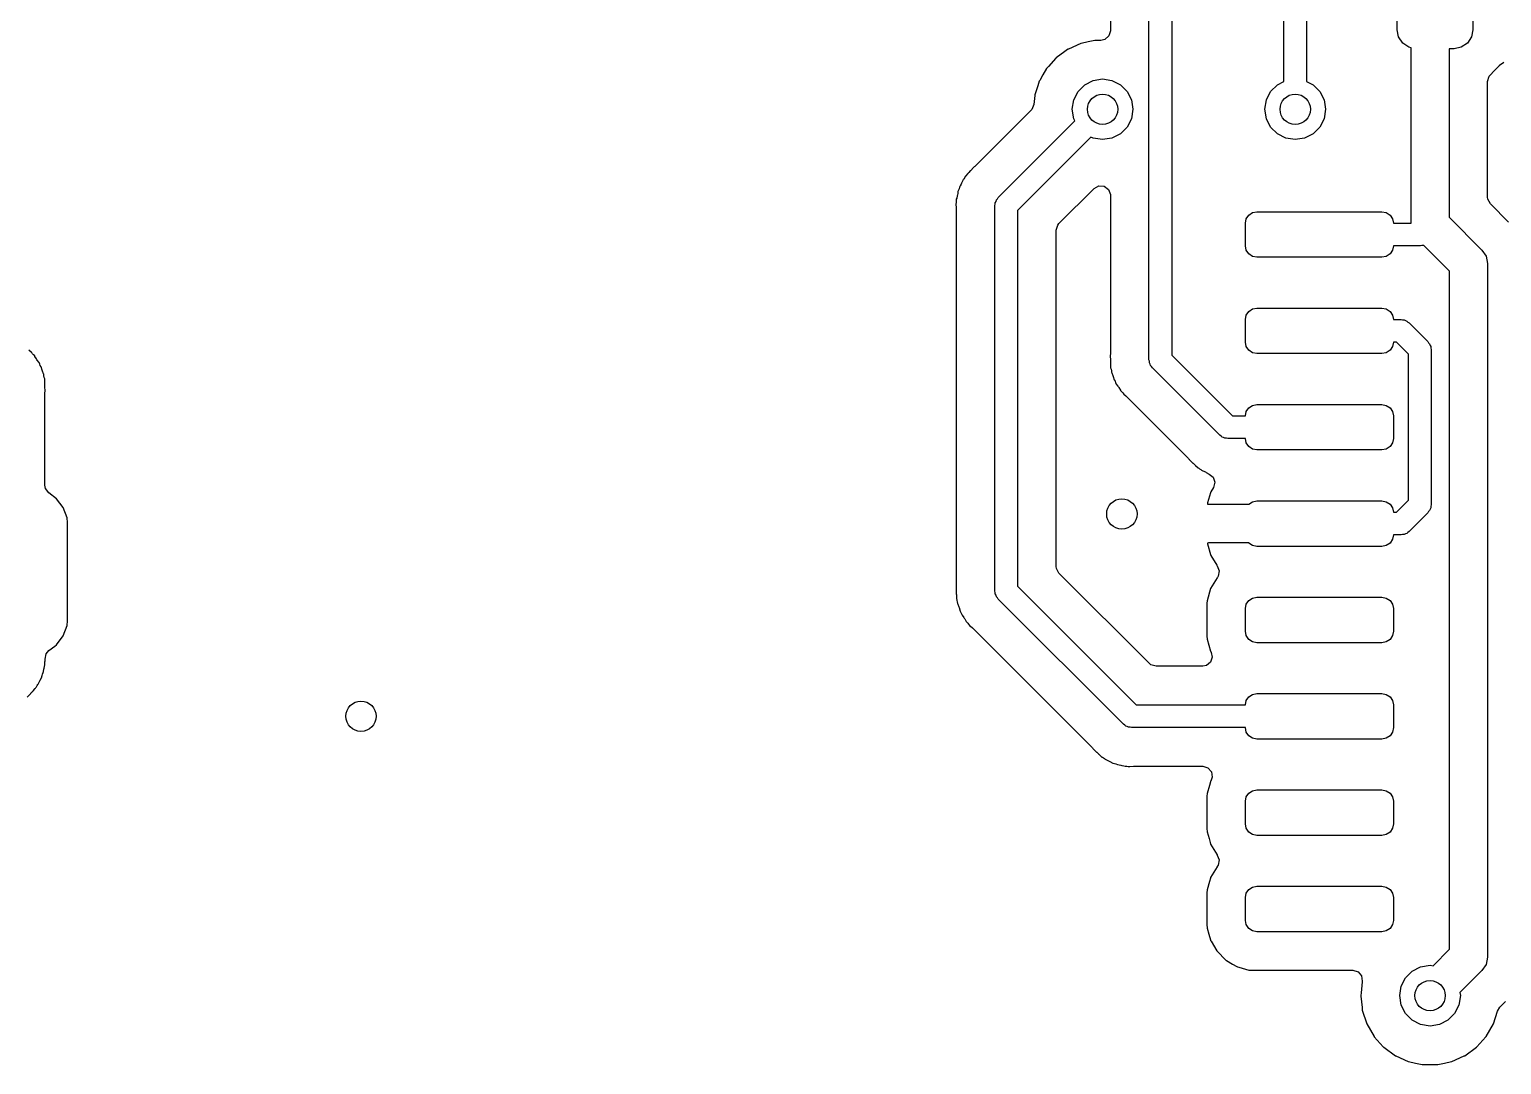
# Model space of a CAD drawing. Extents: x 51 to 243, y -135 to -54.
# Drawn here: x 113.1 to 132.51, y -104.29 to -90.64 of the extents above; entities that cross this region are included whole.
import ezdxf

# ---------------------------------------------------------------- set-up
doc = ezdxf.new("R2010")
doc.units = 0
doc.layers.add('BLACK', color=7, linetype='CONTINUOUS')

msp = doc.modelspace()

# ---------------------------------------------------------------- linework, layer by layer
at = {"layer": 'BLACK', "linetype": 'CONTINUOUS'}
for p, q in [((129.644, -91.327), (129.644, -88.3604)), ((129.944, -88.4226), (129.944, -91.327)), ((128.166, -89.662), (128.166, -94.9339)), ((127.866, -94.996), (127.866, -89.7241)), ((131.138, -90.645), (131.138, -89.695)), ((132.138, -90.0236), (132.138, -90.645)), ((127.357, -90.2688), (127.357, -90.6595)), ((131.157, -90.7407), (131.138, -90.645)), ((132.138, -90.645), (132.119, -90.7407)), ((126.966, -90.8279), (126.803, -90.9002)), ((126.972, -90.8252), (126.966, -90.8279)), ((126.966, -90.8279), (126.966, -90.8279)), ((127.065, -90.8054), (126.972, -90.8252)), ((127.152, -90.7869), (127.065, -90.8054)), ((127.159, -90.7855), (127.152, -90.7869)), ((127.152, -90.7869), (127.152, -90.7869)), ((127.231, -90.7855), (127.159, -90.7855)), ((127.284, -90.7741), (127.231, -90.7855)), ((127.337, -90.7276), (127.284, -90.7741)), ((127.357, -90.6595), (127.337, -90.7276)), ((131.211, -90.8218), (131.157, -90.7407)), ((131.292, -90.876), (131.211, -90.8218)), ((132.065, -90.8218), (131.984, -90.876)), ((132.119, -90.7407), (132.065, -90.8218)), ((126.638, -91.02), (126.541, -91.1282)), ((126.643, -91.0151), (126.638, -91.02)), ((126.638, -91.02), (126.638, -91.02)), ((126.757, -90.932), (126.643, -91.0151)), ((126.792, -90.9068), (126.757, -90.932)), ((126.797, -90.9029), (126.792, -90.9068)), ((126.792, -90.9068), (126.792, -90.9068)), ((126.803, -90.9002), (126.797, -90.9029)), ((126.803, -90.9002), (126.803, -90.9002)), ((131.322, -90.8819), (131.292, -90.876)), ((131.322, -93.195), (131.322, -90.8819)), ((131.888, -90.895), (131.822, -90.895)), ((131.822, -90.895), (131.822, -93.1144)), ((131.984, -90.876), (131.888, -90.895)), ((126.515, -91.1571), (126.468, -91.2379)), ((126.541, -91.1282), (126.515, -91.1571)), ((132.367, -91.2385), (132.413, -91.1927)), ((132.413, -91.1927), (132.487, -91.1183)), ((132.487, -91.1183), (132.49, -91.1138)), ((132.49, -91.1138), (132.547, -91.0732)), ((126.399, -91.3849), (126.37, -91.4758)), ((126.419, -91.3224), (126.399, -91.3849)), ((126.425, -91.313), (126.419, -91.3224)), ((126.468, -91.2379), (126.425, -91.313)), ((126.93, -91.4589), (127.019, -91.3704)), ((127.019, -91.3704), (127.13, -91.3136)), ((127.13, -91.3136), (127.254, -91.294)), ((127.254, -91.294), (127.378, -91.3136)), ((127.378, -91.3136), (127.489, -91.3704)), ((127.489, -91.3704), (127.578, -91.4589)), ((129.47, -91.4589), (129.559, -91.3704)), ((129.559, -91.3704), (129.644, -91.327)), ((129.944, -91.327), (130.029, -91.3704)), ((130.029, -91.3704), (130.118, -91.4589)), ((132.331, -91.3275), (132.351, -91.2594)), ((132.331, -92.8516), (132.331, -91.3275)), ((132.351, -91.2594), (132.367, -91.2385)), ((126.36, -91.5106), (126.347, -91.6298)), ((126.37, -91.4758), (126.36, -91.5041)), ((126.36, -91.5041), (126.36, -91.5106)), ((126.36, -91.5106), (126.36, -91.5106)), ((126.854, -91.694), (126.874, -91.5704)), ((126.874, -91.5704), (126.93, -91.4589)), ((127.578, -91.4589), (127.634, -91.5704)), ((127.634, -91.5704), (127.654, -91.694)), ((129.394, -91.694), (129.414, -91.5704)), ((129.414, -91.5704), (129.47, -91.4589)), ((130.118, -91.4589), (130.174, -91.5704)), ((130.174, -91.5704), (130.194, -91.694)), ((126.311, -91.7057), (125.576, -92.4403)), ((126.32, -91.6954), (126.311, -91.7057)), ((126.347, -91.6298), (126.32, -91.6954)), ((126.874, -91.8176), (126.854, -91.694)), ((126.889, -91.8472), (126.874, -91.8176)), ((127.634, -91.8176), (127.578, -91.9291)), ((127.654, -91.694), (127.634, -91.8176)), ((129.414, -91.8176), (129.394, -91.694)), ((129.47, -91.9291), (129.414, -91.8176)), ((130.174, -91.8176), (130.118, -91.9291)), ((130.194, -91.694), (130.174, -91.8176)), ((125.878, -92.8579), (126.889, -91.8472)), ((127.578, -91.9291), (127.489, -92.0176)), ((129.559, -92.0176), (129.47, -91.9291)), ((130.118, -91.9291), (130.029, -92.0176)), ((127.101, -92.0593), (126.134, -93.0261)), ((127.13, -92.0744), (127.101, -92.0593)), ((127.254, -92.094), (127.13, -92.0744)), ((127.378, -92.0744), (127.254, -92.094)), ((127.489, -92.0176), (127.378, -92.0744)), ((129.67, -92.0744), (129.559, -92.0176)), ((129.794, -92.094), (129.67, -92.0744)), ((129.918, -92.0744), (129.794, -92.094)), ((130.029, -92.0176), (129.918, -92.0744)), ((125.437, -92.5927), (125.426, -92.6092)), ((125.443, -92.5808), (125.437, -92.5927)), ((125.447, -92.5739), (125.443, -92.5808)), ((125.443, -92.5808), (125.443, -92.5808)), ((125.479, -92.5402), (125.447, -92.5739)), ((125.486, -92.5312), (125.479, -92.5402)), ((125.489, -92.5277), (125.486, -92.5312)), ((125.51, -92.5071), (125.489, -92.5277)), ((125.512, -92.5043), (125.51, -92.5071)), ((125.555, -92.4584), (125.512, -92.5043)), ((125.561, -92.4526), (125.555, -92.4584)), ((125.568, -92.4483), (125.561, -92.4526)), ((125.576, -92.4403), (125.568, -92.4483)), ((125.347, -92.7788), (125.343, -92.8008)), ((125.355, -92.7591), (125.347, -92.7788)), ((125.362, -92.7404), (125.355, -92.7591)), ((125.367, -92.7197), (125.362, -92.7404)), ((125.375, -92.7042), (125.367, -92.7197)), ((125.389, -92.6792), (125.375, -92.7042)), ((125.394, -92.6685), (125.389, -92.6792)), ((125.41, -92.6334), (125.394, -92.6685)), ((125.413, -92.6261), (125.41, -92.6334)), ((125.41, -92.6334), (125.41, -92.6334)), ((125.419, -92.618), (125.413, -92.6261)), ((125.426, -92.6092), (125.419, -92.618)), ((126.679, -93.1999), (127.142, -92.7369)), ((127.142, -92.7369), (127.205, -92.7028)), ((127.205, -92.7028), (127.276, -92.7079)), ((127.276, -92.7079), (127.332, -92.7504)), ((127.332, -92.7504), (127.357, -92.817)), ((125.324, -92.922), (125.321, -92.9432)), ((125.321, -92.9432), (125.321, -92.951)), ((125.321, -92.951), (125.325, -92.9891)), ((125.325, -92.9023), (125.324, -92.922)), ((125.33, -92.8641), (125.325, -92.8808)), ((125.325, -92.8808), (125.325, -92.9023)), ((125.337, -92.8361), (125.33, -92.8641)), ((125.339, -92.8244), (125.337, -92.8361)), ((125.343, -92.8008), (125.339, -92.8244)), ((125.834, -92.964), (125.839, -92.9449)), ((125.834, -98.044), (125.834, -92.964)), ((125.839, -92.9252), (125.849, -92.9081)), ((125.839, -92.9449), (125.839, -92.9252)), ((125.849, -92.9081), (125.854, -92.889)), ((125.854, -92.889), (125.868, -92.875)), ((125.868, -92.875), (125.878, -92.8579)), ((127.357, -92.817), (127.357, -92.8259)), ((127.357, -92.8259), (127.357, -94.9139)), ((132.333, -92.8784), (132.331, -92.8516)), ((132.367, -92.9407), (132.333, -92.8784)), ((132.607, -93.1805), (132.367, -92.9407)), ((125.325, -92.9891), (125.325, -93.001)), ((125.325, -93.001), (125.325, -97.9619)), ((126.134, -93.0261), (126.134, -97.9819)), ((129.138, -93.195), (129.149, -93.1376)), ((129.149, -93.1376), (129.182, -93.0889)), ((129.182, -93.0889), (129.231, -93.0564)), ((129.231, -93.0564), (129.288, -93.045)), ((129.288, -93.045), (130.938, -93.045)), ((130.938, -93.045), (130.995, -93.0564)), ((130.995, -93.0564), (131.044, -93.0889)), ((131.044, -93.0889), (131.077, -93.1376)), ((131.077, -93.1376), (131.088, -93.195)), ((131.822, -93.1144), (132.257, -93.5492)), ((126.642, -93.2889), (126.663, -93.2208)), ((126.642, -97.719), (126.642, -93.2889)), ((126.663, -93.2208), (126.679, -93.1999)), ((129.138, -93.495), (129.138, -93.195)), ((131.088, -93.195), (131.322, -93.195)), ((129.149, -93.5524), (129.138, -93.495)), ((129.182, -93.6011), (129.149, -93.5524)), ((131.077, -93.5524), (131.044, -93.6011)), ((131.088, -93.495), (131.077, -93.5524)), ((131.445, -93.495), (131.088, -93.495)), ((131.464, -93.4899), (131.445, -93.495)), ((131.484, -93.4899), (131.464, -93.4899)), ((131.488, -93.4875), (131.484, -93.4899)), ((131.83, -93.8296), (131.488, -93.4875)), ((132.257, -93.5492), (132.257, -93.5492)), ((132.257, -93.5492), (132.311, -93.6303)), ((129.231, -93.6336), (129.182, -93.6011)), ((129.288, -93.645), (129.231, -93.6336)), ((130.938, -93.645), (129.288, -93.645)), ((130.995, -93.6336), (130.938, -93.645)), ((131.044, -93.6011), (130.995, -93.6336)), ((132.311, -93.6303), (132.33, -93.726)), ((132.33, -93.726), (132.33, -102.87)), ((131.83, -102.766), (131.83, -93.8296)), ((129.182, -94.3589), (129.231, -94.3264)), ((129.231, -94.3264), (129.288, -94.315)), ((129.288, -94.315), (130.938, -94.315)), ((130.938, -94.315), (130.995, -94.3264)), ((130.995, -94.3264), (131.044, -94.3589)), ((129.138, -94.465), (129.149, -94.4076)), ((129.138, -94.765), (129.138, -94.465)), ((129.149, -94.4076), (129.182, -94.3589)), ((131.044, -94.3589), (131.077, -94.4076)), ((131.077, -94.4076), (131.088, -94.465)), ((131.088, -94.465), (131.191, -94.465)), ((131.191, -94.465), (131.21, -94.4701)), ((131.21, -94.4701), (131.23, -94.4701)), ((131.23, -94.4701), (131.247, -94.48)), ((131.247, -94.48), (131.266, -94.4851)), ((131.266, -94.4851), (131.28, -94.4991)), ((131.28, -94.4991), (131.297, -94.5089)), ((131.297, -94.5089), (131.544, -94.7555)), ((113.132, -94.8981), (113.096, -94.8687)), ((113.139, -94.9082), (113.132, -94.8981)), ((113.144, -94.9155), (113.139, -94.9082)), ((113.157, -94.9305), (113.144, -94.9155)), ((127.357, -94.9139), (127.357, -94.9258)), ((129.149, -94.8224), (129.138, -94.765)), ((129.182, -94.8711), (129.149, -94.8224)), ((129.231, -94.9036), (129.182, -94.8711)), ((129.288, -94.915), (129.231, -94.9036)), ((130.938, -94.915), (129.288, -94.915)), ((130.995, -94.9036), (130.938, -94.915)), ((131.044, -94.8711), (130.995, -94.9036)), ((131.077, -94.8224), (131.044, -94.8711)), ((131.088, -94.765), (131.077, -94.8224)), ((131.129, -94.765), (131.088, -94.765)), ((131.288, -94.9237), (131.129, -94.765)), ((131.288, -96.8463), (131.288, -94.9237)), ((131.544, -94.7555), (131.553, -94.7726)), ((131.553, -94.7726), (131.567, -94.7865)), ((131.567, -94.7865), (131.573, -94.8056)), ((131.573, -94.8056), (131.582, -94.8227)), ((131.582, -94.8227), (131.582, -94.8424)), ((131.582, -94.8424), (131.588, -94.8615)), ((131.588, -94.8615), (131.588, -96.9085)), ((113.172, -94.9457), (113.157, -94.9305)), ((113.176, -94.9525), (113.172, -94.9457)), ((113.196, -94.9855), (113.176, -94.9525)), ((113.176, -94.9525), (113.176, -94.9525)), ((113.202, -94.9954), (113.196, -94.9855)), ((113.23, -95.0327), (113.202, -94.9954)), ((113.238, -95.0527), (113.23, -95.0327)), ((113.246, -95.0704), (113.238, -95.0527)), ((113.257, -95.0889), (113.246, -95.0704)), ((113.27, -95.1333), (113.257, -95.0889)), ((127.357, -94.9258), (127.355, -94.9335)), ((127.355, -94.9335), (127.355, -94.9415)), ((127.355, -94.9415), (127.357, -95.0044)), ((127.357, -95.0044), (127.357, -95.0083)), ((127.357, -95.0083), (127.357, -95.0374)), ((127.357, -95.0374), (127.358, -95.0418)), ((127.358, -95.0418), (127.359, -95.0537)), ((127.359, -95.0537), (127.36, -95.0998)), ((127.36, -95.0998), (127.366, -95.1197)), ((127.871, -95.0151), (127.866, -94.996)), ((127.871, -95.0348), (127.871, -95.0151)), ((127.881, -95.0519), (127.871, -95.0348)), ((127.886, -95.071), (127.881, -95.0519)), ((127.9, -95.085), (127.886, -95.071)), ((127.91, -95.1021), (127.9, -95.085)), ((128.799, -95.9911), (127.91, -95.1021)), ((128.166, -94.9339), (128.967, -95.735)), ((113.274, -95.1445), (113.27, -95.1333)), ((113.288, -95.1801), (113.274, -95.1445)), ((113.291, -95.1874), (113.288, -95.1801)), ((113.288, -95.1801), (113.288, -95.1801)), ((113.292, -95.1953), (113.291, -95.1874)), ((113.294, -95.2087), (113.292, -95.1953)), ((113.292, -95.1953), (113.292, -95.1953)), ((113.298, -95.2281), (113.294, -95.2087)), ((113.304, -95.2487), (113.298, -95.2281)), ((113.305, -95.2838), (113.304, -95.2487)), ((113.305, -95.2948), (113.305, -95.2838)), ((113.306, -95.3067), (113.305, -95.2948)), ((113.306, -95.3111), (113.306, -95.3067)), ((113.306, -95.3402), (113.306, -95.3111)), ((127.366, -95.1197), (127.366, -95.1204)), ((127.366, -95.1204), (127.37, -95.1398)), ((127.37, -95.1398), (127.373, -95.1611)), ((127.373, -95.1611), (127.376, -95.1684)), ((127.376, -95.1684), (127.376, -95.1684)), ((127.376, -95.1684), (127.39, -95.204)), ((127.39, -95.204), (127.394, -95.2152)), ((127.394, -95.2152), (127.407, -95.2596)), ((127.407, -95.2596), (127.418, -95.2781)), ((127.418, -95.2781), (127.426, -95.2958)), ((127.426, -95.2958), (127.434, -95.3158)), ((113.307, -95.3441), (113.306, -95.3402)), ((113.306, -95.4346), (113.307, -95.4227)), ((113.306, -96.6477), (113.306, -95.4346)), ((113.309, -95.415), (113.307, -95.3441)), ((113.307, -95.4227), (113.309, -95.415)), ((113.307, -95.4227), (113.307, -95.4227)), ((127.434, -95.3158), (127.454, -95.3422)), ((127.454, -95.3422), (127.462, -95.3531)), ((127.462, -95.3531), (127.468, -95.363)), ((127.468, -95.363), (127.488, -95.396)), ((127.488, -95.396), (127.488, -95.396)), ((127.488, -95.396), (127.492, -95.4028)), ((127.492, -95.4028), (127.507, -95.418)), ((127.507, -95.418), (127.52, -95.433)), ((127.52, -95.433), (127.532, -95.4504)), ((127.532, -95.4504), (127.559, -95.4722)), ((127.559, -95.4722), (127.568, -95.4798)), ((127.568, -95.4798), (127.577, -95.4878)), ((127.577, -95.4878), (128.381, -96.2926)), ((129.138, -95.735), (129.149, -95.6776)), ((129.149, -95.6776), (129.182, -95.6289)), ((129.182, -95.6289), (129.231, -95.5964)), ((129.231, -95.5964), (129.288, -95.585)), ((129.288, -95.585), (130.938, -95.585)), ((130.938, -95.585), (130.995, -95.5964)), ((130.995, -95.5964), (131.044, -95.6289)), ((131.044, -95.6289), (131.077, -95.6776)), ((131.077, -95.6776), (131.088, -95.735)), ((128.967, -95.735), (129.138, -95.735)), ((131.088, -95.735), (131.088, -96.035)), ((128.816, -96.0009), (128.799, -95.9911)), ((128.83, -96.0149), (128.816, -96.0009)), ((128.849, -96.02), (128.83, -96.0149)), ((128.866, -96.0299), (128.849, -96.02)), ((128.886, -96.0299), (128.866, -96.0299)), ((128.905, -96.035), (128.886, -96.0299)), ((129.138, -96.035), (128.905, -96.035)), ((129.149, -96.0924), (129.138, -96.035)), ((131.088, -96.035), (131.077, -96.0924)), ((129.182, -96.1411), (129.149, -96.0924)), ((129.231, -96.1736), (129.182, -96.1411)), ((129.288, -96.185), (129.231, -96.1736)), ((130.938, -96.185), (129.288, -96.185)), ((130.995, -96.1736), (130.938, -96.185)), ((131.044, -96.1411), (130.995, -96.1736)), ((131.077, -96.0924), (131.044, -96.1411)), ((128.381, -96.2926), (128.389, -96.3014)), ((128.389, -96.3014), (128.394, -96.3081)), ((128.394, -96.3081), (128.399, -96.3135)), ((128.399, -96.3135), (128.399, -96.3135)), ((128.399, -96.3135), (128.445, -96.3566)), ((128.445, -96.3566), (128.448, -96.3594)), ((128.448, -96.3594), (128.469, -96.3799)), ((128.469, -96.3799), (128.472, -96.3826)), ((128.472, -96.3826), (128.481, -96.3904)), ((128.481, -96.3904), (128.515, -96.422)), ((128.515, -96.422), (128.522, -96.4258)), ((128.522, -96.4258), (128.522, -96.4258)), ((128.522, -96.4258), (128.534, -96.4323)), ((128.534, -96.4323), (128.55, -96.4432)), ((128.55, -96.4432), (128.559, -96.4498)), ((128.559, -96.4498), (128.567, -96.4563)), ((128.567, -96.4563), (128.574, -96.4595)), ((128.574, -96.4595), (128.574, -96.4595)), ((128.574, -96.4595), (128.61, -96.4747)), ((128.61, -96.4747), (128.62, -96.4799)), ((113.314, -96.6917), (113.306, -96.6477)), ((128.62, -96.4799), (128.661, -96.5021)), ((128.661, -96.5021), (128.66, -96.5032)), ((128.66, -96.5032), (128.71, -96.542)), ((128.71, -96.542), (128.733, -96.609)), ((128.733, -96.609), (128.716, -96.6797)), ((113.357, -96.7486), (113.314, -96.6917)), ((113.461, -96.8267), (113.357, -96.7486)), ((113.549, -96.9433), (113.461, -96.8267)), ((128.677, -96.7492), (128.638, -96.8836)), ((128.683, -96.7348), (128.677, -96.7492)), ((128.716, -96.6797), (128.683, -96.7348)), ((129.231, -96.8664), (129.288, -96.855)), ((129.288, -96.855), (130.938, -96.855)), ((130.938, -96.855), (130.995, -96.8664)), ((131.129, -97.005), (131.288, -96.8463)), ((113.6, -97.0797), (113.549, -96.9433)), ((128.638, -96.8836), (128.638, -96.8977)), ((128.638, -96.8977), (128.645, -96.901)), ((128.645, -96.901), (129.181, -96.901)), ((129.181, -96.901), (129.182, -96.8989)), ((129.182, -96.8989), (129.231, -96.8664)), ((130.995, -96.8664), (131.044, -96.8989)), ((131.044, -96.8989), (131.077, -96.9476)), ((131.077, -96.9476), (131.088, -97.005)), ((131.088, -97.005), (131.129, -97.005)), ((131.544, -97.0145), (131.297, -97.2611)), ((131.553, -96.9974), (131.544, -97.0145)), ((131.567, -96.9835), (131.553, -96.9974)), ((131.573, -96.9644), (131.567, -96.9835)), ((131.582, -96.9473), (131.573, -96.9644)), ((131.588, -96.9085), (131.582, -96.9276)), ((131.582, -96.9276), (131.582, -96.9473)), ((113.606, -97.1419), (113.6, -97.0797)), ((113.606, -98.4381), (113.606, -97.1419)), ((128.638, -97.413), (128.636, -97.4209)), ((128.636, -97.4209), (128.677, -97.5608)), ((128.651, -97.409), (128.638, -97.413)), ((129.181, -97.409), (128.651, -97.409)), ((129.182, -97.4111), (129.181, -97.409)), ((129.231, -97.4436), (129.182, -97.4111)), ((129.288, -97.455), (129.231, -97.4436)), ((130.995, -97.4436), (130.938, -97.455)), ((131.044, -97.4111), (130.995, -97.4436)), ((131.077, -97.3624), (131.044, -97.4111)), ((131.088, -97.305), (131.077, -97.3624)), ((131.191, -97.305), (131.088, -97.305)), ((131.21, -97.2999), (131.191, -97.305)), ((131.23, -97.2999), (131.21, -97.2999)), ((131.247, -97.29), (131.23, -97.2999)), ((131.266, -97.2849), (131.247, -97.29)), ((131.28, -97.2709), (131.266, -97.2849)), ((131.297, -97.2611), (131.28, -97.2709)), ((128.677, -97.5608), (128.683, -97.5752)), ((128.683, -97.5752), (128.76, -97.7047)), ((130.938, -97.455), (129.288, -97.455)), ((126.645, -97.7458), (126.642, -97.719)), ((126.679, -97.8081), (126.645, -97.7458)), ((127.871, -98.9996), (126.679, -97.8081)), ((128.76, -97.7047), (128.766, -97.7124)), ((128.766, -97.7124), (128.792, -97.7784)), ((128.792, -97.7784), (128.778, -97.8481)), ((125.325, -97.9738), (125.323, -97.9815)), ((125.323, -97.9815), (125.323, -97.9895)), ((125.323, -97.9895), (125.325, -98.0524)), ((125.325, -97.9619), (125.325, -97.9738)), ((126.134, -97.9819), (127.697, -99.545)), ((128.679, -98.0114), (128.632, -98.1712)), ((128.764, -97.8682), (128.679, -98.0114)), ((128.768, -97.8642), (128.764, -97.8682)), ((128.778, -97.8481), (128.768, -97.8642)), ((125.325, -98.0524), (125.325, -98.0563)), ((125.325, -98.0563), (125.325, -98.0854)), ((125.325, -98.0854), (125.326, -98.0898)), ((125.326, -98.0898), (125.327, -98.1017)), ((125.327, -98.1017), (125.328, -98.1478)), ((125.328, -98.1478), (125.331, -98.1554)), ((125.331, -98.1554), (125.331, -98.1554)), ((125.331, -98.1554), (125.334, -98.1684)), ((125.334, -98.1684), (125.338, -98.1878)), ((125.338, -98.1878), (125.341, -98.2091)), ((125.341, -98.2091), (125.344, -98.2164)), ((125.344, -98.2164), (125.344, -98.2164)), ((125.344, -98.2164), (125.358, -98.252)), ((125.839, -98.0631), (125.834, -98.044)), ((125.839, -98.0828), (125.839, -98.0631)), ((125.849, -98.0999), (125.839, -98.0828)), ((125.854, -98.119), (125.849, -98.0999)), ((125.868, -98.133), (125.854, -98.119)), ((125.878, -98.1501), (125.868, -98.133)), ((127.529, -99.8011), (125.878, -98.1501)), ((128.632, -98.1776), (128.63, -98.2012)), ((128.63, -98.2012), (128.63, -98.2085)), ((128.63, -98.2085), (128.63, -98.6415)), ((128.632, -98.1712), (128.632, -98.1776)), ((128.632, -98.1776), (128.632, -98.1776)), ((129.138, -98.275), (129.149, -98.2176)), ((129.149, -98.2176), (129.182, -98.1689)), ((129.182, -98.1689), (129.231, -98.1364)), ((129.231, -98.1364), (129.288, -98.125)), ((129.288, -98.125), (130.938, -98.125)), ((130.938, -98.125), (130.995, -98.1364)), ((130.995, -98.1364), (131.044, -98.1689)), ((131.044, -98.1689), (131.077, -98.2176)), ((131.077, -98.2176), (131.088, -98.275)), ((125.358, -98.252), (125.362, -98.2632)), ((125.362, -98.2632), (125.375, -98.3076)), ((125.375, -98.3076), (125.386, -98.3261)), ((125.386, -98.3261), (125.394, -98.3438)), ((125.394, -98.3438), (125.402, -98.3638)), ((125.402, -98.3638), (125.425, -98.3949)), ((125.425, -98.3949), (125.43, -98.4011)), ((125.43, -98.4011), (125.436, -98.411)), ((125.436, -98.411), (125.456, -98.444)), ((129.138, -98.575), (129.138, -98.275)), ((131.088, -98.275), (131.088, -98.575)), ((113.549, -98.6367), (113.6, -98.5003)), ((113.6, -98.5003), (113.606, -98.4381)), ((125.456, -98.444), (125.456, -98.444)), ((125.456, -98.444), (125.46, -98.4508)), ((125.46, -98.4508), (125.475, -98.466)), ((125.475, -98.466), (125.488, -98.481)), ((125.488, -98.481), (125.5, -98.4984)), ((125.5, -98.4984), (125.533, -98.5254)), ((125.533, -98.5254), (125.536, -98.5278)), ((125.536, -98.5278), (125.545, -98.5358)), ((125.545, -98.5358), (127.111, -100.103)), ((129.149, -98.6324), (129.138, -98.575)), ((131.088, -98.575), (131.077, -98.6324)), ((113.36, -98.8291), (113.44, -98.769)), ((113.44, -98.769), (113.461, -98.7533)), ((113.461, -98.7533), (113.549, -98.6367)), ((128.63, -98.6415), (128.63, -98.6439)), ((128.63, -98.6439), (128.63, -98.644)), ((128.63, -98.644), (128.632, -98.6721)), ((128.632, -98.6721), (128.632, -98.6788)), ((128.632, -98.6788), (128.679, -98.8386)), ((129.182, -98.6811), (129.149, -98.6324)), ((129.231, -98.7136), (129.182, -98.6811)), ((129.288, -98.725), (129.231, -98.7136)), ((130.938, -98.725), (129.288, -98.725)), ((130.995, -98.7136), (130.938, -98.725)), ((131.044, -98.6811), (130.995, -98.7136)), ((131.077, -98.6324), (131.044, -98.6811)), ((113.306, -98.9957), (113.308, -98.976)), ((113.306, -99.0172), (113.306, -98.9957)), ((113.308, -98.976), (113.31, -98.9627)), ((113.31, -98.9418), (113.324, -98.8721)), ((113.311, -98.9548), (113.31, -98.9418)), ((113.31, -98.9627), (113.311, -98.9548)), ((113.31, -98.9627), (113.31, -98.9627)), ((113.324, -98.8721), (113.36, -98.8291)), ((127.892, -99.0165), (127.871, -98.9996)), ((128.678, -98.9825), (128.623, -99.027)), ((128.701, -98.9152), (128.678, -98.9825)), ((128.679, -98.8386), (128.683, -98.8464)), ((128.683, -98.8464), (128.684, -98.8472)), ((128.684, -98.8472), (128.686, -98.8527)), ((128.686, -98.8527), (128.685, -98.8531)), ((128.685, -98.8531), (128.701, -98.9152)), ((113.243, -99.2188), (113.265, -99.1783)), ((113.265, -99.1783), (113.267, -99.1707)), ((113.267, -99.1707), (113.27, -99.1576)), ((113.267, -99.1707), (113.267, -99.1707)), ((113.27, -99.1576), (113.277, -99.1389)), ((113.277, -99.1382), (113.285, -99.1192)), ((113.277, -99.1389), (113.277, -99.1382)), ((113.285, -99.1192), (113.287, -99.107)), ((113.287, -99.107), (113.293, -99.0735)), ((113.293, -99.0735), (113.295, -99.0619)), ((113.295, -99.0619), (113.306, -99.0172)), ((127.96, -99.0365), (127.892, -99.0165)), ((128.575, -99.0365), (127.96, -99.0365)), ((128.623, -99.027), (128.575, -99.0365)), ((113.122, -99.3909), (113.143, -99.3703)), ((113.143, -99.3703), (113.146, -99.3668)), ((113.146, -99.3668), (113.153, -99.3578)), ((113.153, -99.3578), (113.18, -99.3299)), ((113.18, -99.3299), (113.185, -99.3241)), ((113.185, -99.3241), (113.189, -99.3172)), ((113.189, -99.3172), (113.195, -99.3053)), ((113.195, -99.3053), (113.206, -99.2888)), ((113.206, -99.2888), (113.214, -99.2781)), ((113.214, -99.2781), (113.219, -99.2719)), ((113.214, -99.2781), (113.214, -99.2781)), ((113.219, -99.2719), (113.235, -99.235)), ((113.235, -99.235), (113.238, -99.2295)), ((113.238, -99.2295), (113.243, -99.2188)), ((113.071, -99.4454), (113.12, -99.3937)), ((113.12, -99.3937), (113.122, -99.3909)), ((127.697, -99.545), (129.138, -99.545)), ((129.138, -99.545), (129.149, -99.4876)), ((129.149, -99.4876), (129.182, -99.4389)), ((129.182, -99.4389), (129.231, -99.4064)), ((129.231, -99.4064), (129.288, -99.395)), ((129.288, -99.395), (130.938, -99.395)), ((130.938, -99.395), (130.995, -99.4064)), ((130.995, -99.4064), (131.044, -99.4389)), ((131.044, -99.4389), (131.077, -99.4876)), ((131.077, -99.4876), (131.088, -99.545)), ((131.088, -99.545), (131.088, -99.845)), ((127.546, -99.8109), (127.529, -99.8011)), ((127.56, -99.8249), (127.546, -99.8109)), ((127.579, -99.83), (127.56, -99.8249)), ((127.596, -99.8399), (127.579, -99.83)), ((127.616, -99.8399), (127.596, -99.8399)), ((127.635, -99.845), (127.616, -99.8399)), ((129.138, -99.845), (127.635, -99.845)), ((129.149, -99.9024), (129.138, -99.845)), ((129.182, -99.9511), (129.149, -99.9024)), ((129.231, -99.9836), (129.182, -99.9511)), ((131.044, -99.9511), (130.995, -99.9836)), ((131.077, -99.9024), (131.044, -99.9511)), ((131.088, -99.845), (131.077, -99.9024)), ((127.111, -100.103), (127.119, -100.111)), ((127.119, -100.111), (127.124, -100.118)), ((127.124, -100.118), (127.129, -100.124)), ((127.129, -100.124), (127.129, -100.124)), ((127.129, -100.124), (127.175, -100.167)), ((129.288, -99.995), (129.231, -99.9836)), ((130.938, -99.995), (129.288, -99.995)), ((130.995, -99.9836), (130.938, -99.995)), ((127.175, -100.167), (127.178, -100.169)), ((127.178, -100.169), (127.199, -100.19)), ((127.199, -100.19), (127.202, -100.193)), ((127.202, -100.193), (127.211, -100.2)), ((127.211, -100.2), (127.245, -100.232)), ((127.245, -100.232), (127.252, -100.236)), ((127.252, -100.236), (127.252, -100.236)), ((127.252, -100.236), (127.264, -100.242)), ((127.264, -100.242), (127.28, -100.253)), ((127.28, -100.253), (127.29, -100.261)), ((127.29, -100.261), (127.297, -100.266)), ((127.297, -100.266), (127.304, -100.269)), ((127.304, -100.269), (127.304, -100.269)), ((127.304, -100.269), (127.34, -100.285)), ((127.34, -100.285), (127.35, -100.29)), ((127.35, -100.29), (127.391, -100.312)), ((127.391, -100.312), (127.411, -100.317)), ((127.411, -100.317), (127.43, -100.324)), ((127.43, -100.324), (127.45, -100.332)), ((127.45, -100.332), (127.494, -100.339)), ((127.494, -100.339), (127.495, -100.34)), ((127.495, -100.34), (127.507, -100.342)), ((127.507, -100.342), (127.535, -100.349)), ((127.535, -100.349), (127.552, -100.353)), ((127.552, -100.353), (127.573, -100.353)), ((127.573, -100.353), (127.593, -100.355)), ((127.593, -100.355), (127.614, -100.358)), ((127.614, -100.358), (127.66, -100.354)), ((127.66, -100.354), (127.672, -100.353)), ((127.672, -100.353), (128.575, -100.353)), ((128.575, -100.353), (128.643, -100.374)), ((128.643, -100.374), (128.69, -100.427)), ((128.679, -100.551), (128.677, -100.559)), ((128.683, -100.544), (128.679, -100.551)), ((128.684, -100.542), (128.683, -100.544)), ((128.686, -100.537), (128.684, -100.542)), ((128.7, -100.497), (128.686, -100.537)), ((128.686, -100.537), (128.686, -100.537)), ((128.69, -100.427), (128.7, -100.497)), ((128.632, -100.718), (128.63, -100.746)), ((128.63, -100.746), (128.63, -100.748)), ((128.63, -100.748), (128.63, -101.182)), ((128.662, -100.608), (128.632, -100.711)), ((128.632, -100.711), (128.632, -100.718)), ((128.632, -100.718), (128.632, -100.718)), ((128.677, -100.559), (128.662, -100.608)), ((128.677, -100.559), (128.677, -100.559)), ((129.149, -100.758), (129.182, -100.709)), ((129.182, -100.709), (129.231, -100.676)), ((129.231, -100.676), (129.288, -100.665)), ((129.288, -100.665), (130.938, -100.665)), ((130.938, -100.665), (130.995, -100.676)), ((130.995, -100.676), (131.044, -100.709)), ((131.044, -100.709), (131.077, -100.758)), ((129.138, -100.815), (129.149, -100.758)), ((129.138, -101.115), (129.138, -100.815)), ((131.077, -100.758), (131.088, -100.815)), ((131.088, -100.815), (131.088, -101.115)), ((129.149, -101.172), (129.138, -101.115)), ((131.088, -101.115), (131.077, -101.172)), ((128.63, -101.182), (128.63, -101.184)), ((128.63, -101.184), (128.63, -101.184)), ((128.63, -101.184), (128.632, -101.211)), ((128.632, -101.211), (128.632, -101.219)), ((128.632, -101.219), (128.658, -101.306)), ((128.658, -101.306), (128.673, -101.36)), ((129.182, -101.221), (129.149, -101.172)), ((129.231, -101.254), (129.182, -101.221)), ((129.288, -101.265), (129.231, -101.254)), ((130.938, -101.265), (129.288, -101.265)), ((130.995, -101.254), (130.938, -101.265)), ((131.044, -101.221), (130.995, -101.254)), ((131.077, -101.172), (131.044, -101.221)), ((128.673, -101.36), (128.679, -101.379)), ((128.679, -101.379), (128.764, -101.522)), ((128.764, -101.522), (128.766, -101.524)), ((128.766, -101.524), (128.792, -101.589)), ((128.764, -101.678), (128.679, -101.821)), ((128.767, -101.674), (128.764, -101.678)), ((128.778, -101.658), (128.767, -101.674)), ((128.792, -101.589), (128.778, -101.658)), ((128.664, -101.871), (128.632, -101.981)), ((128.677, -101.829), (128.664, -101.871)), ((128.679, -101.821), (128.677, -101.829)), ((128.677, -101.829), (128.677, -101.829)), ((128.632, -101.988), (128.63, -102.016)), ((128.63, -102.016), (128.63, -102.018)), ((128.63, -102.018), (128.63, -102.452)), ((128.632, -101.981), (128.632, -101.988)), ((128.632, -101.988), (128.632, -101.988)), ((129.138, -102.085), (129.149, -102.028)), ((129.138, -102.385), (129.138, -102.085)), ((129.149, -102.028), (129.182, -101.979)), ((129.182, -101.979), (129.231, -101.946)), ((129.231, -101.946), (129.288, -101.935)), ((129.288, -101.935), (130.938, -101.935)), ((130.938, -101.935), (130.995, -101.946)), ((130.995, -101.946), (131.044, -101.979)), ((131.044, -101.979), (131.077, -102.028)), ((131.077, -102.028), (131.088, -102.085)), ((131.088, -102.085), (131.088, -102.385)), ((128.63, -102.452), (128.63, -102.454)), ((128.63, -102.454), (128.63, -102.454)), ((128.63, -102.454), (128.631, -102.473)), ((128.631, -102.473), (128.632, -102.489)), ((128.632, -102.489), (128.655, -102.566)), ((129.149, -102.442), (129.138, -102.385)), ((129.182, -102.491), (129.149, -102.442)), ((129.231, -102.524), (129.182, -102.491)), ((131.044, -102.491), (130.995, -102.524)), ((131.077, -102.442), (131.044, -102.491)), ((131.088, -102.385), (131.077, -102.442)), ((128.655, -102.566), (128.677, -102.641)), ((128.677, -102.641), (128.679, -102.649)), ((128.679, -102.649), (128.686, -102.66)), ((128.686, -102.66), (128.76, -102.785)), ((129.288, -102.535), (129.231, -102.524)), ((130.938, -102.535), (129.288, -102.535)), ((130.995, -102.524), (130.938, -102.535)), ((128.76, -102.785), (128.76, -102.785)), ((128.76, -102.785), (128.764, -102.792)), ((128.764, -102.792), (128.881, -102.909)), ((131.612, -102.984), (131.83, -102.766)), ((132.33, -102.87), (132.311, -102.966)), ((128.881, -102.909), (128.888, -102.913)), ((128.888, -102.913), (128.888, -102.913)), ((128.888, -102.913), (128.969, -102.962)), ((128.969, -102.962), (129.024, -102.994)), ((129.024, -102.994), (129.032, -102.996)), ((129.032, -102.996), (129.032, -102.996)), ((129.032, -102.996), (129.05, -103.001)), ((129.05, -103.001), (129.184, -103.041)), ((129.184, -103.041), (129.191, -103.041)), ((129.191, -103.041), (129.191, -103.041)), ((129.191, -103.041), (129.219, -103.043)), ((129.219, -103.043), (129.219, -103.043)), ((129.219, -103.043), (129.221, -103.043)), ((129.221, -103.043), (130.554, -103.043)), ((130.554, -103.043), (130.622, -103.064)), ((130.622, -103.064), (130.669, -103.117)), ((131.248, -103.143), (131.337, -103.054)), ((131.337, -103.054), (131.448, -102.998)), ((131.448, -102.998), (131.572, -102.978)), ((131.572, -102.978), (131.612, -102.984)), ((132.257, -103.047), (131.966, -103.338)), ((132.311, -102.966), (132.257, -103.047)), ((132.257, -103.047), (132.257, -103.047)), ((130.678, -103.194), (130.662, -103.342)), ((130.669, -103.117), (130.679, -103.187)), ((130.679, -103.187), (130.678, -103.188)), ((130.678, -103.188), (130.678, -103.194)), ((130.678, -103.194), (130.678, -103.194)), ((131.172, -103.378), (131.192, -103.254)), ((131.192, -103.254), (131.248, -103.143)), ((130.662, -103.342), (130.658, -103.378)), ((130.658, -103.378), (130.659, -103.385)), ((130.659, -103.385), (130.659, -103.385)), ((130.659, -103.385), (130.675, -103.536)), ((131.192, -103.502), (131.172, -103.378)), ((131.972, -103.378), (131.952, -103.502)), ((131.966, -103.338), (131.972, -103.378)), ((132.492, -103.531), (132.569, -103.454)), ((130.675, -103.536), (130.678, -103.568)), ((130.678, -103.568), (130.737, -103.75)), ((131.248, -103.613), (131.192, -103.502)), ((131.337, -103.702), (131.248, -103.613)), ((131.896, -103.613), (131.807, -103.702)), ((131.952, -103.502), (131.896, -103.613)), ((132.407, -103.75), (132.461, -103.581)), ((132.461, -103.581), (132.492, -103.531)), ((130.737, -103.75), (130.833, -103.915)), ((131.448, -103.758), (131.337, -103.702)), ((131.572, -103.778), (131.448, -103.758)), ((131.696, -103.758), (131.572, -103.778)), ((131.807, -103.702), (131.696, -103.758)), ((132.311, -103.915), (132.407, -103.75)), ((130.833, -103.915), (130.837, -103.92)), ((130.837, -103.92), (130.837, -103.92)), ((130.837, -103.92), (130.956, -104.052)), ((132.188, -104.052), (132.307, -103.92)), ((132.307, -103.92), (132.311, -103.915)), ((132.307, -103.92), (132.307, -103.92)), ((130.956, -104.052), (130.961, -104.057)), ((130.961, -104.057), (131.115, -104.169)), ((131.115, -104.169), (131.121, -104.172)), ((131.121, -104.172), (131.121, -104.172)), ((131.121, -104.172), (131.284, -104.244)), ((131.86, -104.244), (132.023, -104.172)), ((132.023, -104.172), (132.029, -104.169)), ((132.023, -104.172), (132.023, -104.172)), ((132.029, -104.169), (132.183, -104.057)), ((132.183, -104.057), (132.188, -104.052)), ((131.284, -104.244), (131.29, -104.247)), ((131.29, -104.247), (131.381, -104.266)), ((131.381, -104.266), (131.47, -104.285)), ((131.47, -104.285), (131.47, -104.285)), ((131.47, -104.285), (131.477, -104.286)), ((131.477, -104.286), (131.667, -104.286)), ((131.667, -104.286), (131.674, -104.285)), ((131.674, -104.285), (131.763, -104.266)), ((131.674, -104.285), (131.674, -104.285)), ((131.763, -104.266), (131.854, -104.247)), ((131.854, -104.247), (131.86, -104.244))]:
    msp.add_line(p, q, dxfattribs=at)
at = {"layer": 'BLACK'}
for centre in [(127.254, -91.694), (129.794, -91.694), (127.508, -97.028), (117.475, -99.695), (131.572, -103.378)]:
    msp.add_circle(centre, 0.2, dxfattribs=at)

doc.saveas('drawing.dxf')
